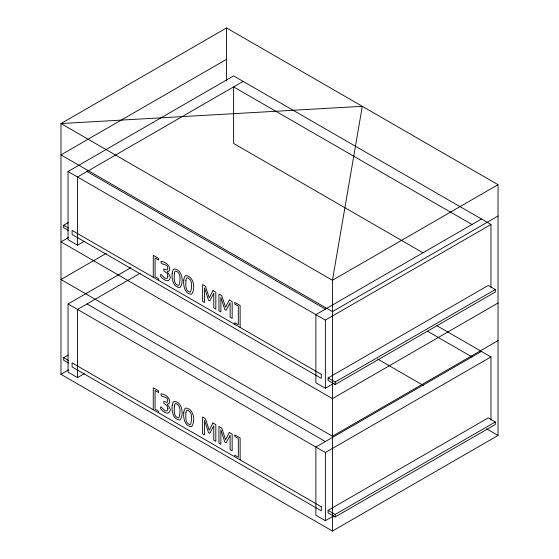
<?xml version="1.0" encoding="UTF-8"?>
<svg xmlns="http://www.w3.org/2000/svg" width="559" height="559" viewBox="0 0 559 559"><rect width="100%" height="100%" fill="white"/><g stroke="black" fill="none" stroke-linecap="round" stroke-linejoin="round"><path stroke-width="0.84" d="M226.563 27.95L60.973 123.553L60.973 374.32L332.437 531.05L498.027 435.447L498.027 184.68L226.563 27.95L226.563 81.062M226.563 59.296L60.973 154.899L332.437 311.629L498.027 216.026M84.339 241.25L77.533 245.177L68.03 239.692L68.03 171.515L233.62 75.912L490.97 224.487L490.97 287.487M243.123 81.397L77.533 177L77.533 245.177M68.624 230.629L63.684 227.779L63.684 225.27L68.219 222.657M68.533 237.519L60.973 241.886L332.437 398.616L498.027 303.006M106.343 253.311L60.973 279.5L332.437 436.23L498.027 340.627M84.339 373.685L77.533 377.611L68.03 372.126L68.03 303.949L130.792 267.719M140.288 273.204L77.533 309.434L77.533 377.611M68.624 363.07L63.684 360.22L63.684 357.711L68.219 355.091M60.973 374.32L68.533 369.953M498.027 184.68L332.437 280.283L60.973 123.553L362.295 106.315L332.437 280.283L332.437 531.05M481.467 219.002L315.877 314.605L315.877 382.782L325.38 388.267L333.695 383.467M68.03 171.515L325.38 320.09L490.97 224.487M328.091 377.926L488.259 285.453L495.316 289.527L495.316 292.036L335.148 384.508L328.091 380.434L328.091 377.926L335.148 382L495.316 289.527M481.467 351.436L315.877 447.046L315.877 515.223L325.38 520.709L333.695 515.901M68.03 303.949L325.38 452.531L490.97 356.921L490.97 419.921M328.091 510.36L488.259 417.894L495.316 421.968L495.316 424.477L335.148 516.942L328.091 512.869L328.091 510.36L335.148 514.434L495.316 421.968M471.971 224.487L233.62 86.883L233.62 143.46L422.939 252.759M436.97 325.743L490.97 356.921M427.467 331.228L471.971 356.921M87.029 171.515L325.38 309.12M377.688 359.074L423.694 385.633M486.686 428.9L498.027 435.447M63.684 225.27L68.624 228.121M87.029 303.949L325.38 441.554M63.684 357.711L68.624 360.562M335.148 382L335.148 384.508M335.148 514.434L335.148 516.942M325.38 320.09L325.38 388.267M325.38 452.531L325.38 520.709M240.139 327.455L240.139 305.514L234.752 302.405L234.752 304.019L238.323 306.08L238.323 324.8L234.752 322.739L234.752 324.346M240.139 459.896L240.139 437.956L234.752 434.846L234.752 436.453L238.323 438.515L238.323 457.241L234.752 455.173L234.752 456.787M158.658 280.415L158.658 278.801L155.081 276.74L155.081 258.02L158.658 260.082L158.658 258.475L153.271 255.365L153.271 277.306M158.658 412.849L158.658 411.242L155.081 409.181L155.081 390.455L158.658 392.523L158.658 390.909L153.271 387.799L153.271 409.74M172.186 273.323C171.501 278.731 173.213 287.71 180.082 287.529C184.149 282.127 182.227 269.159 174.003 268.935L172.794 270.353L172.186 273.323M172.186 405.764C171.501 411.172 173.213 420.144 180.082 419.97C184.149 414.561 182.227 401.593 174.003 401.369L172.794 402.794L172.186 405.764M183.771 280.01C183.079 285.418 184.791 294.397 191.66 294.216C195.734 288.814 193.812 275.839 185.588 275.622L184.372 277.04L183.771 280.01M183.771 412.451C183.079 417.859 184.791 426.831 191.66 426.657C195.734 421.248 193.812 408.28 185.588 408.056L184.372 409.474L183.771 412.451M174.331 273.728C174.24 277.53 173.318 284.538 178.454 285.474L178.95 285.209C180.445 280.96 181.242 272.478 175.631 270.989L174.75 271.814L174.331 273.728M174.331 406.162C174.24 409.971 173.318 416.972 178.454 417.915L178.95 417.643C180.445 413.394 181.242 404.912 175.631 403.43L174.75 404.248L174.331 406.162M185.909 280.415C185.826 284.217 184.903 291.225 190.039 292.161L190.528 291.896C192.023 287.647 192.82 279.165 187.209 277.676L186.336 278.494L185.909 280.415M185.909 412.849C185.826 416.658 184.903 423.659 190.039 424.602L190.528 424.33C192.023 420.082 192.82 411.599 187.209 410.117L186.336 410.935L185.909 412.849M167.945 276.23L167.099 278.34C164.032 280.22 159.93 270.402 160.678 276.481C162.536 278.738 168.399 283.532 169.964 278.641C172.046 276.272 165.233 270.822 167.986 271.597L169.538 270.507C170.579 265.665 165.492 261.745 161.104 261.326C159.678 265.777 168.846 262.835 167.602 268.97A2.823 1.628 60 0 1 166.785 269.948L163.822 268.956L163.822 270.829L167.029 273.274L167.945 276.23M167.945 408.664L167.099 410.774C164.032 412.654 159.93 402.843 160.678 408.915C162.536 411.172 168.399 415.973 169.964 411.075C172.046 408.713 165.233 403.256 167.986 404.038L169.538 402.941C170.579 398.106 165.492 394.186 161.104 393.767C159.678 398.211 168.846 395.276 167.602 401.411A2.823 1.628 60 0 1 166.785 402.382L163.822 401.397L163.822 403.263L167.029 405.708L167.945 408.664M212.979 290.589L209.262 297.779L205.405 286.215L202.61 284.601L202.61 301.378L204.524 302.482L204.524 288.032L208.514 300.169L209.758 300.882L213.776 293.37L213.776 307.82L215.823 309.008L215.823 292.231L212.979 290.589M229.323 300.029L225.605 307.219L221.748 295.655L218.953 294.041L218.953 310.811L220.868 311.922L220.868 297.465L224.858 309.602L226.102 310.322L230.119 302.81L230.119 317.26L232.174 318.441L232.174 301.671L229.323 300.029M212.979 423.03L209.262 430.22L205.405 418.656L202.61 417.042L202.61 433.812L204.524 434.916L204.524 420.466L208.514 432.603L209.758 433.323L213.776 425.804L213.776 440.261L215.823 441.442L215.823 424.672L212.979 423.03M229.323 432.463L225.605 439.654L221.748 428.089L218.953 426.475L218.953 443.252L220.868 444.356L220.868 429.906L224.858 442.043L226.102 442.756L230.119 435.244L230.119 449.695L232.174 450.882L232.174 434.105L229.323 432.463M321.306 374.32L72.104 230.441L72.104 234.521L321.306 378.394L321.306 374.32M321.306 506.754L72.104 362.882L72.104 366.956L321.306 510.835L321.306 506.754"/></g></svg>
